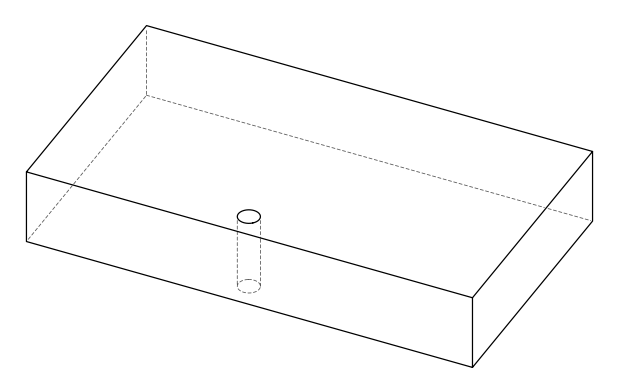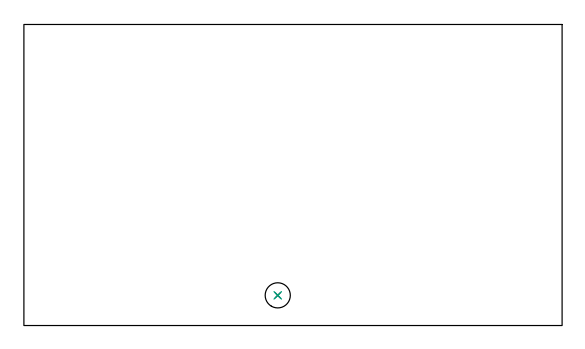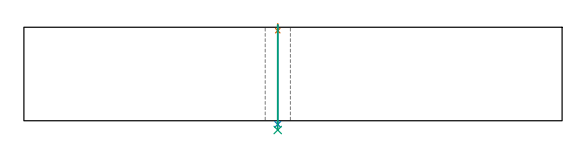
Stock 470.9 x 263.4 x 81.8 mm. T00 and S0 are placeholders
(PLAN: 3 operations, 2 tool changes, 0.8 min)
(1 SPOT_DRILL | STEP1HOLE | NXT0321_9005460120000 | 0.05 min | 181 mm3)
(2 DRILL_THROUGH_HOLE_INTO_CENTER | STEP1HOLE | NXT0301_065 | 0.35 min | 5503 mm3)
(3 DRILL_TO_ENLARGE_THROUGH_HOLE | STEP1HOLE | UGT0301_053 | 0.37 min | 25365 mm3)
(TOOL NXT0321_9005460120000 | NC Spot Drill, 142deg, 12mm, Carbide, Uncoated | D12 PA142 FL30 Z2)
(TOOL NXT0301_065 | Carbide Drill 9.4mm [860.1-0940-075A1-MM 2214] | D9.4 PA140 FL98 Z2)
(TOOL UGT0301_053 | Twist Drill 22 mm | D22 PA118 FL150 Z2)
(OP 1 SPOT_DRILL)
G17 G21 G94 G90
T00 M6
G54
G17 G0 G90 X222.1 Y26.4 S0 M3
G43 Z91.8 H0
G94 G81 G98 Z78.8 F250. R84.8
G80
M5
M2
(OP 2 DRILL_THROUGH_HOLE_INTO_CENTER)
G17 G21 G94 G90
T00 M6
G54
G17 G0 G90 X222.1 Y26.4 S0 M3
G43 Z91.8 H1
G94 G73 G98 Z-3.211 F250. Q8.501 R83.8
G80
M5
M2
(OP 3 DRILL_TO_ENLARGE_THROUGH_HOLE)
G17 G21 G94 G90
T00 M6
G54
G17 G0 G90 X222.1 Y26.4 S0 M3
G43 Z91.8 H0
G94 G73 G98 Z-8.109 F250. Q17.982 R83.8
G80
M5
M2
